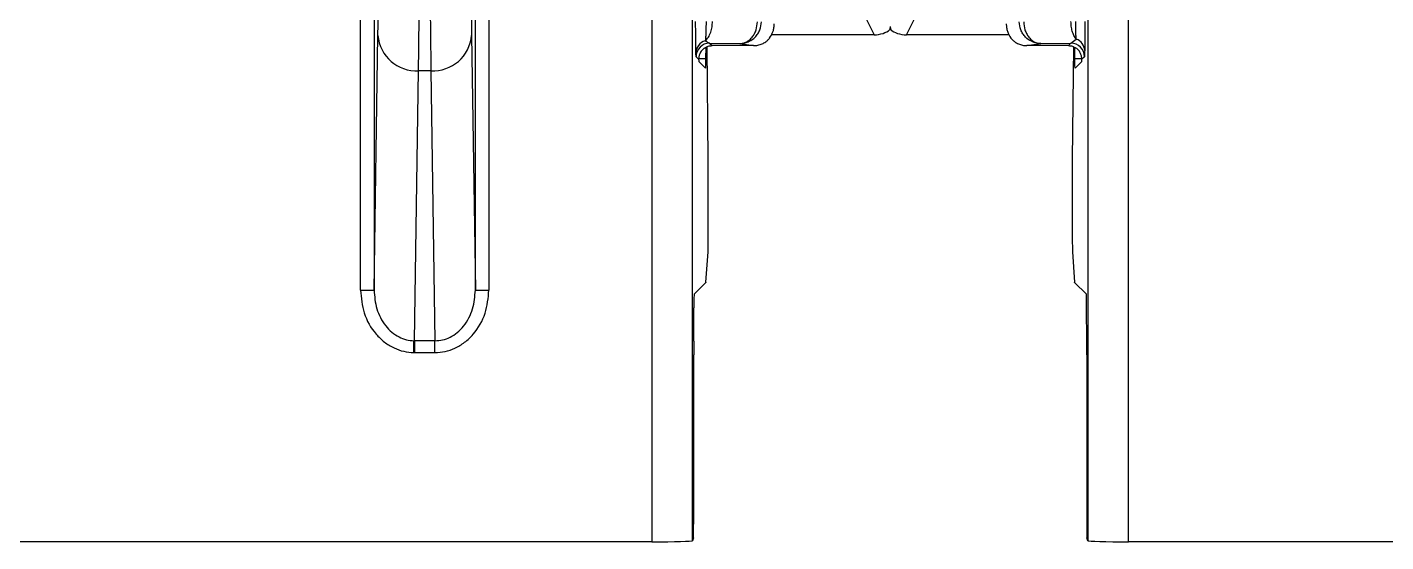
# Model space of a CAD drawing. Header units: inches. Extents: x 897.4 to 914.4, y -8.5 to 2.5.
# Drawn here: x 907.426 to 908.413, y -2.488 to -2.115 of the extents above; entities that cross this region are included whole.
import ezdxf

# ---------------------------------------------------------------- set-up
doc = ezdxf.new("R2010")
doc.units = ezdxf.units.IN
doc.header["$LTSCALE"] = 4
doc.header["$MEASUREMENT"] = 0
doc.layers.get('0').update_dxf_attribs({"linetype": 'CONTINUOUS'})

msp = doc.modelspace()

# ---------------------------------------------------------------- linework, layer by layer
for p, q in [((907.66836, -2.30562), (907.66836, -1.94903)), ((907.6782, -1.96062), (907.6782, -2.30562)), ((907.75182, -2.30562), (907.75182, -1.97249)), ((907.76166, -1.97249), (907.76166, -2.30562)), ((907.88011, -1.98735), (907.88011, -2.48823)), ((907.90964, -2.48746), (907.90964, -1.98735)), ((908.19686, -1.98735), (908.19686, -2.48746)), ((908.22638, -2.48823), (908.22638, -1.98735)), ((908.03088, -2.09906), (908.04149, -2.12028)), ((908.06501, -2.12028), (908.07106, -2.10818)), ((907.6782, -2.30562), (907.681, -2.12074)), ((907.74903, -2.12074), (907.75182, -2.30562)), ((908.04149, -2.12028), (907.9668, -2.12028)), ((908.1397, -2.12028), (908.06501, -2.12028)), ((907.91879, -2.1247), (907.92199, -2.12641)), ((907.91914, -2.12946), (907.91908, -2.13754)), ((907.921, -2.21083), (907.92015, -2.12897)), ((907.92199, -2.12641), (907.94399, -2.12659)), ((907.92199, -2.12641), (907.92385, -2.12815)), ((907.95401, -2.12815), (907.92385, -2.12815)), ((907.94399, -2.12659), (907.94704, -2.12611)), ((907.94399, -2.12659), (907.95401, -2.12815)), ((907.95401, -2.12815), (907.95633, -2.12798)), ((908.15017, -2.12798), (908.15249, -2.12815)), ((908.15249, -2.12815), (908.16259, -2.12658)), ((908.18265, -2.12815), (908.15249, -2.12815)), ((908.15963, -2.1261), (908.16259, -2.12658)), ((908.16259, -2.12658), (908.18451, -2.12642)), ((908.18265, -2.12815), (908.18451, -2.12642)), ((908.18451, -2.12642), (908.18841, -2.12352)), ((908.18635, -2.12897), (908.1855, -2.21083)), ((908.18741, -2.13754), (908.18736, -2.12946)), ((907.91215, -2.13626), (907.91201, -2.13352)), ((907.91404, -2.13803), (907.91215, -2.13626)), ((907.91407, -2.13754), (907.91908, -2.13754)), ((907.91895, -2.14457), (907.91409, -2.13971)), ((908.18741, -2.13754), (908.19241, -2.13754)), ((908.19241, -2.13971), (908.18755, -2.14457)), ((908.19435, -2.13626), (908.19245, -2.13803)), ((907.70756, -2.34236), (907.71052, -2.14631)), ((907.71052, -2.14631), (907.7195, -2.14631)), ((907.7195, -2.14631), (907.72246, -2.34236)), ((907.921, -2.2583), (907.921, -2.21083)), ((908.1855, -2.21083), (908.1855, -2.2583)), ((907.91928, -2.29983), (907.92085, -2.27784)), ((908.18565, -2.27784), (908.18722, -2.2999)), ((907.91071, -2.30853), (907.91926, -2.29998)), ((907.91928, -2.29983), (907.91926, -2.29998)), ((908.18723, -2.29997), (908.18722, -2.2999)), ((908.18723, -2.29997), (908.19579, -2.30853)), ((907.66836, -2.30562), (907.6782, -2.30562)), ((907.75182, -2.30562), (907.76166, -2.30562)), ((907.91044, -2.34264), (907.91056, -2.31838)), ((908.19606, -2.34264), (908.19594, -2.31838)), ((907.70717, -2.34236), (907.70756, -2.34236)), ((907.72246, -2.34236), (907.70756, -2.34236)), ((907.70756, -2.34236), (907.70756, -2.35088)), ((907.72246, -2.35088), (907.72246, -2.34236)), ((907.70705, -2.35088), (907.70756, -2.35088)), ((907.70756, -2.35088), (907.72246, -2.35088)), ((907.91042, -2.47554), (907.91042, -2.35249)), ((908.19608, -2.35249), (908.19608, -2.47554)), ((907.91033, -2.48538), (907.90964, -2.48746)), ((908.19686, -2.48746), (908.19617, -2.48538)), ((907.88011, -2.48823), (907.26644, -2.48823)), ((908.84005, -2.48823), (908.22638, -2.48823))]:
    msp.add_line(p, q)
at = {"flags": 128}
msp.add_lwpolyline([(907.70705, -2.35088), (907.70707, -2.3496), (907.70708, -2.34833), (907.7071, -2.34711), (907.70712, -2.34596), (907.70714, -2.34489), (907.70715, -2.34392), (907.70716, -2.34307), (907.70717, -2.34236)], dxfattribs=at)
for centre, radius, start, end in [((907.70881, -2.11846), 0.02791, 184.693, 273.51805), ((907.72121, -2.11846), 0.02791, 266.48192, 355.3073), ((907.92139, -2.13372), 0.00939, 106.10901, 178.74514), ((907.92199, -2.13626), 0.00984, 90.00366, 179.99634), ((908.1845, -2.13626), 0.00984, 0.00351, 89.99649), ((908.18567, -2.13194), 0.00886, 2.24952, 71.9749)]:
    msp.add_arc(centre, radius, start, end)
for centre, major_axis, ratio, start_param, end_param in [((908.04395, -2.11536), (0.01012, 0.00152), 0.462497, 4.398132, 5.706334), ((908.06255, -2.11536), (0.01012, -0.00152), 0.462497, 3.718444, 5.026646), ((907.91409, -2.12987), (0, 0.00984), 0.008727, 2.548778, 3.132866), ((908.19241, -2.12987), (0, 0.00984), 0.008727, 3.150319, 3.734407), ((907.92083, -2.2583), (0, 0.01969), 0.008727, 3.263766, 4.712389), ((908.18567, -2.2583), (0, 0.01969), 0.008727, 1.570796, 3.01942), ((907.91071, -2.32822), (0, 0.01969), 0.008727, 0.008727, 1.047198), ((908.19579, -2.32822), (0, 0.01969), 0.008727, 5.235988, 6.274459), ((907.91059, -2.35249), (0, 0.01969), 0.008727, 1.047198, 1.570796), ((908.19591, -2.35249), (0, 0.01969), 0.008727, 4.712389, 5.235988), ((907.91033, -2.47554), (0, 0.00984), 0.008727, 3.167773, 4.712389), ((908.19617, -2.47554), (0, 0.00984), 0.008727, 1.570796, 3.115413), ((907.88011, -2.48745), (0.02953, 0), 0.026186, 4.712389, 6.274459), ((908.22638, -2.48745), (0.02953, 0), 0.026186, 3.150319, 4.712389)]:
    msp.add_ellipse(centre, major_axis=major_axis, ratio=ratio, start_param=start_param, end_param=end_param)
for points, knots in [([(907.681, -2.12074), (907.68109, -2.11378), (907.68129, -2.09987), (907.68155, -2.07347), (907.68178, -2.04338), (907.68198, -2.00951), (907.68214, -1.97298), (907.68225, -1.9348), (907.68232, -1.89575), (907.68233, -1.86958), (907.68233, -1.8565)], [0, 0, 0, 0, 0.122809, 0.245651, 0.372795, 0.500004, 0.627146, 0.754354, 0.877161, 1, 1, 1, 1]), ([(907.71052, -2.14631), (907.71063, -2.13779), (907.71084, -2.12094), (907.71111, -2.08925), (907.71134, -2.05438), (907.71153, -2.01675), (907.71167, -1.97741), (907.71178, -1.93715), (907.71184, -1.89674), (907.71185, -1.86979), (907.71186, -1.8565)], [0, 0, 0, 0, 0.136212, 0.269222, 0.399029, 0.525631, 0.64903, 0.769224, 0.886214, 1, 1, 1, 1]), ([(907.71817, -1.8565), (907.71817, -1.86979), (907.71818, -1.89674), (907.71825, -1.93715), (907.71835, -1.97741), (907.7185, -2.01675), (907.71868, -2.05438), (907.71891, -2.08925), (907.71918, -2.12094), (907.71939, -2.13779), (907.7195, -2.14631)], [0, 0, 0, 0, 0.113786, 0.230776, 0.35097, 0.474369, 0.600971, 0.730778, 0.863788, 1, 1, 1, 1]), ([(907.74769, -1.8565), (907.7477, -1.86958), (907.74771, -1.89574), (907.74778, -1.93479), (907.74789, -1.97297), (907.74804, -2.00949), (907.74824, -2.04337), (907.74847, -2.07346), (907.74873, -2.09987), (907.74893, -2.11378), (907.74903, -2.12074)], [0, 0, 0, 0, 0.122806, 0.245646, 0.372787, 0.499996, 0.627139, 0.754349, 0.877158, 1, 1, 1, 1]), ([(907.91201, -2.13352), (907.91199, -2.13249), (907.91195, -2.13043), (907.9119, -2.12484), (907.91187, -2.1181), (907.91187, -2.11312), (907.91186, -2.11062)], [0, 0, 0, 0, 0.248957, 0.500098, 0.749327, 1, 1, 1, 1]), ([(907.9194, -2.11061), (907.91939, -2.11213), (907.91937, -2.11516), (907.91924, -2.11929), (907.91905, -2.12271), (907.91887, -2.12404), (907.91879, -2.1247)], [0, 0, 0, 0, 0.249907, 0.499771, 0.749779, 1, 1, 1, 1]), ([(907.91879, -2.1247), (907.9196, -2.12388), (907.92118, -2.12227), (907.92285, -2.11863), (907.92386, -2.11469), (907.92399, -2.11196), (907.92406, -2.11063)], [0, 0, 0, 0, 0.273196, 0.530761, 0.772925, 1, 1, 1, 1]), ([(907.94704, -2.12611), (907.9479, -2.12578), (907.95008, -2.12491), (907.9527, -2.12254), (907.95466, -2.11956), (907.95626, -2.11591), (907.95654, -2.11286), (907.95673, -2.11086)], [0, 0, 0, 0, 0.160764, 0.409846, 0.564164, 0.714114, 1, 1, 1, 1]), ([(907.94793, -2.12606), (907.94891, -2.12574), (907.95152, -2.1249), (907.95466, -2.12257), (907.95706, -2.1196), (907.95903, -2.11596), (907.95937, -2.11291), (907.95959, -2.11091)], [0, 0, 0, 0, 0.152225, 0.403822, 0.559722, 0.711223, 1, 1, 1, 1]), ([(907.96557, -2.12268), (907.9665, -2.12128), (907.96777, -2.11936), (907.96869, -2.11559), (907.96892, -2.11367), (907.96894, -2.11274), (907.96895, -2.11228)], [0, 0, 0, 0, 0.59554, 0.813639, 0.909336, 1, 1, 1, 1]), ([(908.13755, -2.11228), (908.13756, -2.11274), (908.13758, -2.11367), (908.13781, -2.11559), (908.13873, -2.11936), (908.14, -2.12128), (908.14092, -2.12268)], [0, 0, 0, 0, 0.090664, 0.186361, 0.40446, 1, 1, 1, 1]), ([(908.15856, -2.12601), (908.15761, -2.1257), (908.15504, -2.12487), (908.15193, -2.12256), (908.14953, -2.11959), (908.14756, -2.11595), (908.14722, -2.1129), (908.147, -2.1109)], [0, 0, 0, 0, 0.148012, 0.401036, 0.557704, 0.709919, 1, 1, 1, 1]), ([(908.15024, -2.11085), (908.15042, -2.11285), (908.15069, -2.11589), (908.15224, -2.11954), (908.15415, -2.12252), (908.15669, -2.1249), (908.1588, -2.12576), (908.15963, -2.1261)], [0, 0, 0, 0, 0.285693, 0.435597, 0.589932, 0.839097, 1, 1, 1, 1]), ([(908.18841, -2.12352), (908.18782, -2.12267), (908.18666, -2.12101), (908.18546, -2.11772), (908.18472, -2.11422), (908.18462, -2.11181), (908.18457, -2.11063)], [0, 0, 0, 0, 0.266899, 0.52239, 0.766705, 1, 1, 1, 1]), ([(908.18841, -2.12352), (908.18834, -2.12279), (908.18822, -2.12135), (908.18808, -2.11817), (908.18799, -2.11455), (908.18798, -2.11193), (908.18797, -2.11062)], [0, 0, 0, 0, 0.251914, 0.500868, 0.749477, 1, 1, 1, 1]), ([(908.19463, -2.11063), (908.19463, -2.11277), (908.19463, -2.11708), (908.1946, -2.12301), (908.19457, -2.1282), (908.19453, -2.13046), (908.19452, -2.1316)], [0, 0, 0, 0, 0.24932, 0.499877, 0.749499, 1, 1, 1, 1]), ([(908.05325, -2.11427), (908.0531, -2.11529), (908.05292, -2.11649), (908.05283, -2.11662), (908.05282, -2.11663)], [0, 0, 0, 0, 0.845051, 1, 1, 1, 1]), ([(908.05325, -2.11427), (908.0534, -2.11529), (908.05358, -2.11649), (908.05367, -2.11662), (908.05368, -2.11663)], [0, 0, 0, 0, 0.845051, 1, 1, 1, 1]), ([(907.9183, -2.12987), (907.91757, -2.13045), (907.91613, -2.13163), (907.91477, -2.13397), (907.91413, -2.13617), (907.91404, -2.13743), (907.91404, -2.13797), (907.91404, -2.13803)], [0, 0, 0, 0, 0.252497, 0.506118, 0.739032, 0.971887, 1, 1, 1, 1]), ([(907.9183, -2.12987), (907.91916, -2.12937), (907.92088, -2.12838), (907.92286, -2.12823), (907.92385, -2.12815)], [0, 0, 0, 0, 0.5, 1, 1, 1, 1]), ([(907.94399, -2.12659), (907.94527, -2.12657), (907.94662, -2.12655), (907.94787, -2.12608), (907.94793, -2.12606)], [0, 0, 0, 0, 0.948221, 1, 1, 1, 1]), ([(907.95633, -2.12798), (907.95737, -2.12776), (907.95953, -2.1273), (907.96223, -2.12587), (907.96436, -2.12417), (907.96518, -2.12317), (907.96557, -2.12268)], [0, 0, 0, 0, 0.241192, 0.499428, 0.757237, 1, 1, 1, 1]), ([(908.14092, -2.12268), (908.14132, -2.12317), (908.14213, -2.12417), (908.14426, -2.12587), (908.14696, -2.1273), (908.14913, -2.12776), (908.15017, -2.12798)], [0, 0, 0, 0, 0.242181, 0.499483, 0.758266, 1, 1, 1, 1]), ([(908.16259, -2.12658), (908.16132, -2.12655), (908.15993, -2.12653), (908.15866, -2.12604), (908.15856, -2.12601)], [0, 0, 0, 0, 0.924396, 1, 1, 1, 1]), ([(908.18265, -2.12815), (908.18364, -2.12823), (908.18562, -2.12838), (908.18734, -2.12937), (908.1882, -2.12987)], [0, 0, 0, 0, 0.500012, 1, 1, 1, 1]), ([(908.19245, -2.13803), (908.19244, -2.13744), (908.19241, -2.13627), (908.19172, -2.13393), (908.19034, -2.13161), (908.18893, -2.13046), (908.1882, -2.12987)], [0, 0, 0, 0, 0.254264, 0.509672, 0.743571, 1, 1, 1, 1]), ([(908.19452, -2.1316), (908.19449, -2.13293), (908.19444, -2.13567), (908.19438, -2.13606), (908.19435, -2.13626)], [0, 0, 0, 0, 0.489679, 1, 1, 1, 1]), ([(907.91908, -2.13754), (907.91908, -2.13862), (907.91905, -2.14129), (907.91901, -2.14403), (907.91897, -2.1444), (907.91895, -2.14457)], [0, 0, 0, 0, 0.26117, 0.643609, 1, 1, 1, 1]), ([(908.18755, -2.14457), (908.18753, -2.14448), (908.1875, -2.14425), (908.18745, -2.142), (908.18743, -2.13899), (908.18741, -2.13754)], [0, 0, 0, 0, 0.261171, 0.643604, 1, 1, 1, 1]), ([(907.66836, -2.30562), (907.66888, -2.31124), (907.66993, -2.32271), (907.67728, -2.3355), (907.68549, -2.34345), (907.69239, -2.34765), (907.69966, -2.35032), (907.70459, -2.35069), (907.70705, -2.35088)], [0, 0, 0, 0, 0.255437, 0.521823, 0.650064, 0.775077, 0.888092, 1, 1, 1, 1]), ([(907.6782, -2.30562), (907.67858, -2.31017), (907.67934, -2.31937), (907.68477, -2.32979), (907.69095, -2.33625), (907.69611, -2.3397), (907.70157, -2.34188), (907.70534, -2.3422), (907.70717, -2.34236)], [0, 0, 0, 0, 0.264829, 0.535936, 0.663367, 0.782053, 0.893615, 1, 1, 1, 1]), ([(907.72246, -2.34236), (907.72432, -2.34223), (907.72812, -2.34197), (907.73365, -2.33984), (907.73888, -2.33642), (907.74515, -2.32996), (907.75066, -2.31948), (907.75144, -2.3102), (907.75182, -2.30562)], [0, 0, 0, 0, 0.106504, 0.2180328, 0.3365874, 0.4638398, 0.7351332, 1, 1, 1, 1]), ([(907.72246, -2.35088), (907.72493, -2.35073), (907.7299, -2.35042), (907.73726, -2.34783), (907.74426, -2.34367), (907.75259, -2.33571), (907.76007, -2.32285), (907.76114, -2.31128), (907.76166, -2.30562)], [0, 0, 0, 0, 0.111705, 0.224758, 0.349473, 0.478064, 0.744614, 1, 1, 1, 1])]:
    msp.add_open_spline(points, degree=3, knots=knots)

doc.saveas('drawing.dxf')
